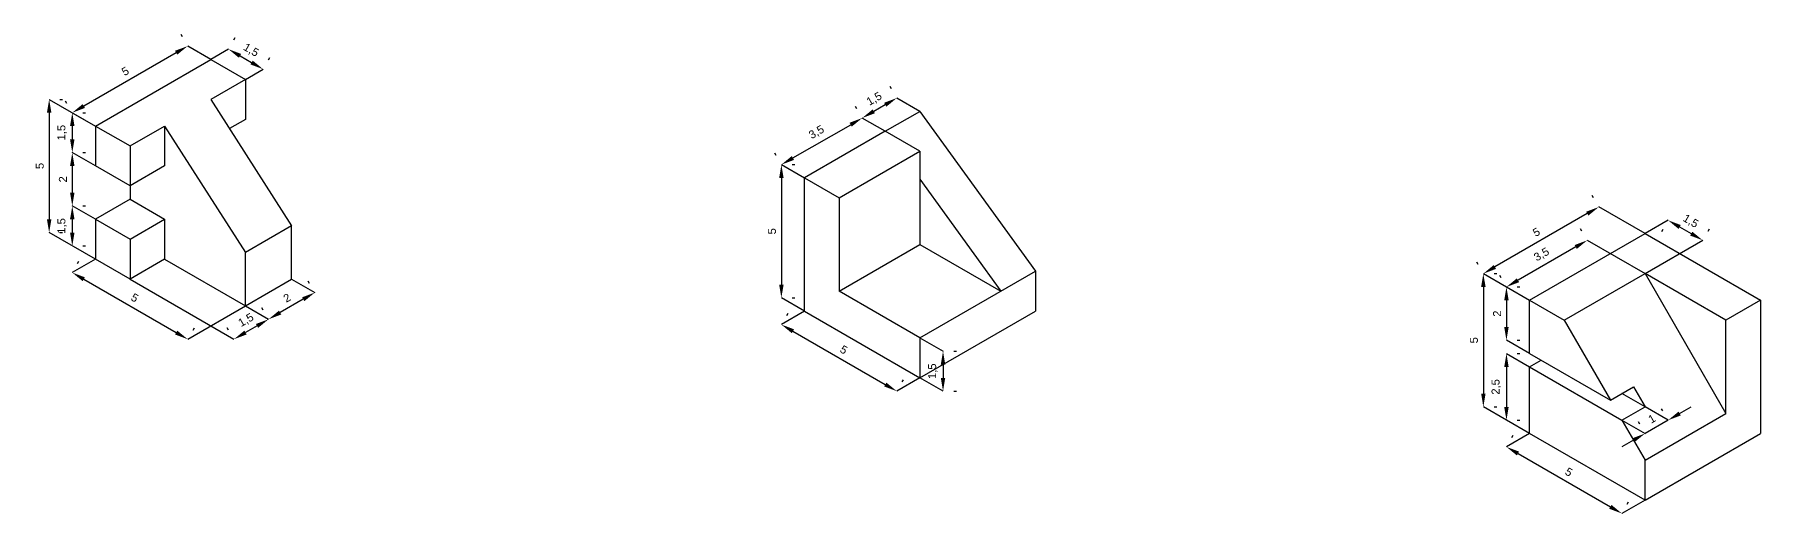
# Model space of a CAD drawing. Header units: centimetres. Extents: x 25 to 599, y 10 to 210.
# Drawn here: x 534 to 598.8, y 167.4 to 185.4 of the extents above; entities that cross this region are included whole.
import ezdxf

# ---------------------------------------------------------------- set-up
doc = ezdxf.new("R2010")
doc.units = ezdxf.units.CM
doc.header["$PDMODE"] = 35
doc.layers.add('Cotas', color=90, linetype='Continuous', lineweight=25)
doc.layers.add('Figura', color=140, linetype='Continuous', lineweight=25)
doc.styles.get("Standard").update_dxf_attribs({"font": 'arial.ttf'})
doc.dimstyles.new('Copy of ISO-25', dxfattribs={"dimtxt": 0.3, "dimasz": 0.5, "dimexe": 0.5, "dimexo": 0.4, "dimgap": 0.2, "dimtad": 1, "dimtxsty": 'Standard', "dimcen": 2.5, "dimadec": 0, "dimazin": 0, "dimtfac": 1, "dimtmove": 0, "dimatfit": 3, "dimfxl": 1, "dimarcsym": 0})

# ---------------------------------------------------------------- blocks, each defined once
blk = doc.blocks.new('*D29')
at = {"layer": 'Cotas', "color": 0, "lineweight": -2, "transparency": 16777216}
for p, q in [((541.517, 185.178), (541.567, 185.265)), ((541.75, 184.582), (542.183, 184.332)), ((542.816, 184.428), (542.866, 184.515))]:
    blk.add_line(p, q, dxfattribs=at)
at = {"layer": 'Cotas', "color": 0, "transparency": 16777216}
for points in [[(541.792, 184.654), (541.708, 184.51), (541.317, 184.832)], [(542.225, 184.404), (542.141, 184.26), (542.616, 184.082)]]:
    blk.add_solid(points, dxfattribs=at)
at = {"layer": 'Defpoints', "color": 0, "transparency": 16777216}
for p in [(541.317, 184.832), (542.616, 184.082), (542.616, 184.082)]:
    blk.add_point(p, dxfattribs=at)
at = {"layer": 'Cotas', "color": 0, "transparency": 16777216, "insert": (542.157, 184.786), "char_height": 0.3, "attachment_point": 5, "rotation": 330}
blk.add_mtext('1,5', dxfattribs=at)
blk = doc.blocks.new('*D30')
at = {"layer": 'Cotas', "color": 0, "lineweight": -2, "transparency": 16777216}
for p, q in [((539.589, 185.296), (539.539, 185.383)), ((539.356, 184.7), (535.892, 182.7)), ((535.259, 182.796), (535.209, 182.883))]:
    blk.add_line(p, q, dxfattribs=at)
at = {"layer": 'Cotas', "color": 0, "transparency": 16777216}
for points in [[(539.314, 184.772), (539.397, 184.628), (539.789, 184.95)], [(535.85, 182.772), (535.933, 182.628), (535.459, 182.45)]]:
    blk.add_solid(points, dxfattribs=at)
at = {"layer": 'Defpoints', "color": 0, "transparency": 16777216}
for p in [(539.789, 184.95), (535.459, 182.45), (535.459, 182.45)]:
    blk.add_point(p, dxfattribs=at)
at = {"layer": 'Cotas', "color": 0, "transparency": 16777216, "insert": (537.447, 184.005), "char_height": 0.3, "attachment_point": 5, "rotation": 30}
blk.add_mtext('5', dxfattribs=at)
blk = doc.blocks.new('*D32')
at = {"layer": 'Cotas', "color": 0, "lineweight": -2, "transparency": 16777216}
for p, q in [((534.993, 182.95), (535.093, 182.95)), ((534.593, 182.45), (534.593, 178.45)), ((534.993, 177.95), (535.093, 177.95))]:
    blk.add_line(p, q, dxfattribs=at)
at = {"layer": 'Cotas', "color": 0, "transparency": 16777216}
for points in [[(534.509, 182.45), (534.676, 182.45), (534.593, 182.95)], [(534.509, 178.45), (534.676, 178.45), (534.593, 177.95)]]:
    blk.add_solid(points, dxfattribs=at)
at = {"layer": 'Defpoints', "color": 0, "transparency": 16777216}
for p in [(534.593, 182.95), (534.593, 177.95), (534.593, 177.95)]:
    blk.add_point(p, dxfattribs=at)
at = {"layer": 'Cotas', "color": 0, "transparency": 16777216, "insert": (534.24, 180.45), "char_height": 0.3, "attachment_point": 5, "rotation": 90}
blk.add_mtext('5', dxfattribs=at)
blk = doc.blocks.new('*D33')
at = {"layer": 'Cotas', "color": 0, "lineweight": -2, "transparency": 16777216}
for p, q in [((535.859, 180.95), (535.959, 180.95)), ((535.459, 180.45), (535.459, 179.45)), ((535.859, 178.95), (535.959, 178.95))]:
    blk.add_line(p, q, dxfattribs=at)
at = {"layer": 'Cotas', "color": 0, "transparency": 16777216}
for points in [[(535.375, 180.45), (535.542, 180.45), (535.459, 180.95)], [(535.375, 179.45), (535.542, 179.45), (535.459, 178.95)]]:
    blk.add_solid(points, dxfattribs=at)
at = {"layer": 'Defpoints', "color": 0, "transparency": 16777216}
for p in [(535.459, 180.95), (535.459, 178.95), (535.459, 178.95)]:
    blk.add_point(p, dxfattribs=at)
at = {"layer": 'Cotas', "color": 0, "transparency": 16777216, "insert": (535.108, 179.95), "char_height": 0.3, "attachment_point": 5, "rotation": 90}
blk.add_mtext('2', dxfattribs=at)
blk = doc.blocks.new('*D34')
at = {"layer": 'Cotas', "color": 0, "lineweight": -2, "transparency": 16777216}
for p, q in [((535.459, 181.95), (535.459, 181.45)), ((535.859, 182.45), (535.959, 182.45)), ((535.859, 180.95), (535.959, 180.95))]:
    blk.add_line(p, q, dxfattribs=at)
at = {"layer": 'Cotas', "color": 0, "transparency": 16777216}
for points in [[(535.375, 181.95), (535.542, 181.95), (535.459, 182.45)], [(535.375, 181.45), (535.542, 181.45), (535.459, 180.95)]]:
    blk.add_solid(points, dxfattribs=at)
at = {"layer": 'Defpoints', "color": 0, "transparency": 16777216}
for p in [(535.459, 182.45), (535.459, 180.95), (535.459, 180.95)]:
    blk.add_point(p, dxfattribs=at)
at = {"layer": 'Cotas', "color": 0, "transparency": 16777216, "insert": (535.078, 181.7), "char_height": 0.3, "attachment_point": 5, "rotation": 90}
blk.add_mtext('1,5', dxfattribs=at)
blk = doc.blocks.new('*D35')
at = {"layer": 'Cotas', "color": 0, "lineweight": -2, "transparency": 16777216}
for p, q in [((535.859, 178.95), (535.959, 178.95)), ((535.459, 178.45), (535.459, 177.95)), ((535.859, 177.45), (535.959, 177.45))]:
    blk.add_line(p, q, dxfattribs=at)
at = {"layer": 'Cotas', "color": 0, "transparency": 16777216}
for points in [[(535.375, 178.45), (535.542, 178.45), (535.459, 178.95)], [(535.375, 177.95), (535.542, 177.95), (535.459, 177.45)]]:
    blk.add_solid(points, dxfattribs=at)
at = {"layer": 'Defpoints', "color": 0, "transparency": 16777216}
for p in [(535.459, 178.95), (535.459, 177.45), (535.459, 177.45)]:
    blk.add_point(p, dxfattribs=at)
at = {"layer": 'Cotas', "color": 0, "transparency": 16777216, "insert": (535.078, 178.2), "char_height": 0.3, "attachment_point": 5, "rotation": 90}
blk.add_mtext('1,5', dxfattribs=at)
blk = doc.blocks.new('*D36')
at = {"layer": 'Cotas', "color": 0, "lineweight": -2, "transparency": 16777216}
for p, q in [((535.659, 176.796), (535.709, 176.883)), ((535.892, 176.2), (539.356, 174.2)), ((539.989, 174.296), (540.039, 174.383))]:
    blk.add_line(p, q, dxfattribs=at)
at = {"layer": 'Cotas', "color": 0, "transparency": 16777216}
for points in [[(535.933, 176.272), (535.85, 176.128), (535.459, 176.45)], [(539.397, 174.272), (539.314, 174.128), (539.789, 173.95)]]:
    blk.add_solid(points, dxfattribs=at)
at = {"layer": 'Defpoints', "color": 0, "transparency": 16777216}
for p in [(535.459, 176.45), (539.789, 173.95), (539.789, 173.95)]:
    blk.add_point(p, dxfattribs=at)
at = {"layer": 'Cotas', "color": 0, "transparency": 16777216, "insert": (537.8, 175.505), "char_height": 0.3, "attachment_point": 5, "rotation": 330}
blk.add_mtext('5', dxfattribs=at)
blk = doc.blocks.new('*D37')
at = {"layer": 'Cotas', "color": 0, "lineweight": -2, "transparency": 16777216}
for p, q in [((544.352, 176.046), (544.302, 176.133)), ((544.119, 175.45), (543.253, 174.95)), ((542.62, 175.046), (542.57, 175.133))]:
    blk.add_line(p, q, dxfattribs=at)
at = {"layer": 'Cotas', "color": 0, "transparency": 16777216}
for points in [[(544.077, 175.522), (544.161, 175.378), (544.552, 175.7)], [(543.211, 175.022), (543.295, 174.878), (542.82, 174.7)]]:
    blk.add_solid(points, dxfattribs=at)
at = {"layer": 'Defpoints', "color": 0, "transparency": 16777216}
for p in [(544.552, 175.7), (542.82, 174.7), (542.82, 174.7)]:
    blk.add_point(p, dxfattribs=at)
at = {"layer": 'Cotas', "color": 0, "transparency": 16777216, "insert": (543.511, 175.503), "char_height": 0.3, "attachment_point": 5, "rotation": 30}
blk.add_mtext('2', dxfattribs=at)
blk = doc.blocks.new('*D38')
at = {"layer": 'Cotas', "color": 0, "lineweight": -2, "transparency": 16777216}
for p, q in [((542.62, 175.046), (542.57, 175.133)), ((541.321, 174.296), (541.271, 174.383)), ((542.387, 174.45), (541.954, 174.2))]:
    blk.add_line(p, q, dxfattribs=at)
at = {"layer": 'Cotas', "color": 0, "transparency": 16777216}
for points in [[(541.912, 174.272), (541.996, 174.128), (541.521, 173.95)], [(542.345, 174.522), (542.429, 174.378), (542.82, 174.7)]]:
    blk.add_solid(points, dxfattribs=at)
at = {"layer": 'Defpoints', "color": 0, "transparency": 16777216}
for p in [(542.82, 174.7), (541.521, 173.95), (541.521, 173.95)]:
    blk.add_point(p, dxfattribs=at)
at = {"layer": 'Cotas', "color": 0, "transparency": 16777216, "insert": (541.98, 174.654), "char_height": 0.3, "attachment_point": 5, "rotation": 30}
blk.add_mtext('1,5', dxfattribs=at)
blk = doc.blocks.new('*D39')
at = {"layer": 'Cotas', "color": 0, "lineweight": -2, "transparency": 16777216}
for p, q in [((566.181, 183.346), (566.131, 183.433)), ((564.882, 182.596), (564.832, 182.683)), ((565.948, 182.75), (565.515, 182.5))]:
    blk.add_line(p, q, dxfattribs=at)
at = {"layer": 'Cotas', "color": 0, "transparency": 16777216}
for points in [[(565.473, 182.572), (565.556, 182.428), (565.082, 182.25)], [(565.906, 182.822), (565.989, 182.678), (566.381, 183)]]:
    blk.add_solid(points, dxfattribs=at)
at = {"layer": 'Defpoints', "color": 0, "transparency": 16777216}
for p in [(566.381, 183), (565.082, 182.25), (565.082, 182.25)]:
    blk.add_point(p, dxfattribs=at)
at = {"layer": 'Cotas', "color": 0, "transparency": 16777216, "insert": (565.541, 182.954), "char_height": 0.3, "attachment_point": 5, "rotation": 30}
blk.add_mtext('1,5', dxfattribs=at)
blk = doc.blocks.new('*D40')
at = {"layer": 'Cotas', "color": 0, "lineweight": -2, "transparency": 16777216}
for p, q in [((564.882, 182.596), (564.832, 182.683)), ((562.483, 180.75), (564.649, 182)), ((561.85, 180.846), (561.8, 180.933))]:
    blk.add_line(p, q, dxfattribs=at)
at = {"layer": 'Cotas', "color": 0, "transparency": 16777216}
for points in [[(564.607, 182.072), (564.69, 181.928), (565.082, 182.25)], [(562.442, 180.822), (562.525, 180.678), (562.05, 180.5)]]:
    blk.add_solid(points, dxfattribs=at)
at = {"layer": 'Defpoints', "color": 0, "transparency": 16777216}
for p in [(565.082, 182.25), (565.082, 182.25), (562.05, 180.5)]:
    blk.add_point(p, dxfattribs=at)
at = {"layer": 'Cotas', "color": 0, "transparency": 16777216, "insert": (563.376, 181.704), "char_height": 0.3, "attachment_point": 5, "rotation": 30}
blk.add_mtext('3,5', dxfattribs=at)
blk = doc.blocks.new('*D41')
at = {"layer": 'Cotas', "color": 0, "lineweight": -2, "transparency": 16777216}
for p, q in [((562.05, 180), (562.05, 176)), ((562.45, 180.5), (562.55, 180.5)), ((562.45, 175.5), (562.55, 175.5))]:
    blk.add_line(p, q, dxfattribs=at)
at = {"layer": 'Cotas', "color": 0, "transparency": 16777216}
for points in [[(561.967, 180), (562.134, 180), (562.05, 180.5)], [(561.967, 176), (562.134, 176), (562.05, 175.5)]]:
    blk.add_solid(points, dxfattribs=at)
at = {"layer": 'Defpoints', "color": 0, "transparency": 16777216}
for p in [(562.05, 180.5), (562.05, 175.5), (562.05, 175.5)]:
    blk.add_point(p, dxfattribs=at)
at = {"layer": 'Cotas', "color": 0, "transparency": 16777216, "insert": (561.698, 178), "char_height": 0.3, "attachment_point": 5, "rotation": 90}
blk.add_mtext('5', dxfattribs=at)
blk = doc.blocks.new('*D42')
at = {"layer": 'Cotas', "color": 0, "lineweight": -2, "transparency": 16777216}
for p, q in [((562.25, 174.846), (562.3, 174.933)), ((562.483, 174.25), (565.948, 172.25)), ((566.581, 172.346), (566.631, 172.433))]:
    blk.add_line(p, q, dxfattribs=at)
at = {"layer": 'Cotas', "color": 0, "transparency": 16777216}
for points in [[(562.525, 174.322), (562.442, 174.178), (562.05, 174.5)], [(565.989, 172.322), (565.906, 172.178), (566.381, 172)]]:
    blk.add_solid(points, dxfattribs=at)
at = {"layer": 'Defpoints', "color": 0, "transparency": 16777216}
for p in [(562.05, 174.5), (566.381, 172), (566.381, 172)]:
    blk.add_point(p, dxfattribs=at)
at = {"layer": 'Cotas', "color": 0, "transparency": 16777216, "insert": (564.392, 173.555), "char_height": 0.3, "attachment_point": 5, "rotation": 330}
blk.add_mtext('5', dxfattribs=at)
blk = doc.blocks.new('*D43')
at = {"layer": 'Cotas', "color": 0, "lineweight": -2, "transparency": 16777216}
for p, q in [((568.513, 173.5), (568.613, 173.5)), ((568.113, 173), (568.113, 172.5)), ((568.513, 172), (568.613, 172))]:
    blk.add_line(p, q, dxfattribs=at)
at = {"layer": 'Cotas', "color": 0, "transparency": 16777216}
for points in [[(568.029, 173), (568.196, 173), (568.113, 173.5)], [(568.029, 172.5), (568.196, 172.5), (568.113, 172)]]:
    blk.add_solid(points, dxfattribs=at)
at = {"layer": 'Defpoints', "color": 0, "transparency": 16777216}
for p in [(568.113, 173.5), (568.113, 172), (568.113, 172)]:
    blk.add_point(p, dxfattribs=at)
at = {"layer": 'Cotas', "color": 0, "transparency": 16777216, "insert": (567.732, 172.75), "char_height": 0.3, "attachment_point": 5, "rotation": 90}
blk.add_mtext('1,5', dxfattribs=at)
blk = doc.blocks.new('*D44')
at = {"layer": 'Cotas', "color": 0, "lineweight": -2, "transparency": 16777216}
for p, q in [((595.103, 178.066), (595.053, 177.979)), ((595.736, 178.162), (596.169, 177.912)), ((596.802, 178.009), (596.852, 178.095))]:
    blk.add_line(p, q, dxfattribs=at)
at = {"layer": 'Cotas', "color": 0, "transparency": 16777216}
for points in [[(595.777, 178.234), (595.694, 178.09), (595.303, 178.412)], [(596.21, 177.984), (596.127, 177.84), (596.602, 177.662)]]:
    blk.add_solid(points, dxfattribs=at)
at = {"layer": 'Defpoints', "color": 0, "transparency": 16777216}
for p in [(595.303, 178.412), (596.602, 177.662), (596.602, 177.662)]:
    blk.add_point(p, dxfattribs=at)
at = {"layer": 'Cotas', "color": 0, "transparency": 16777216, "insert": (596.142, 178.367), "char_height": 0.3, "attachment_point": 5, "rotation": 330}
blk.add_mtext('1,5', dxfattribs=at)
blk = doc.blocks.new('*D45')
at = {"layer": 'Cotas', "color": 0, "lineweight": -2, "transparency": 16777216}
for p, q in [((592.505, 179.259), (592.455, 179.345)), ((592.272, 178.662), (588.807, 176.662)), ((588.174, 176.759), (588.124, 176.845))]:
    blk.add_line(p, q, dxfattribs=at)
at = {"layer": 'Cotas', "color": 0, "transparency": 16777216}
for points in [[(592.23, 178.734), (592.313, 178.59), (592.705, 178.912)], [(588.766, 176.734), (588.849, 176.59), (588.374, 176.412)]]:
    blk.add_solid(points, dxfattribs=at)
at = {"layer": 'Defpoints', "color": 0, "transparency": 16777216}
for p in [(592.705, 178.912), (588.374, 176.412), (588.374, 176.412)]:
    blk.add_point(p, dxfattribs=at)
at = {"layer": 'Cotas', "color": 0, "transparency": 16777216, "insert": (590.363, 177.968), "char_height": 0.3, "attachment_point": 5, "rotation": 30}
blk.add_mtext('5', dxfattribs=at)
blk = doc.blocks.new('*D46')
at = {"layer": 'Cotas', "color": 0, "lineweight": -2, "transparency": 16777216}
for p, q in [((592.072, 178.009), (592.022, 178.095)), ((591.839, 177.412), (589.674, 176.162)), ((589.041, 176.259), (588.991, 176.345))]:
    blk.add_line(p, q, dxfattribs=at)
at = {"layer": 'Cotas', "color": 0, "transparency": 16777216}
for points in [[(591.797, 177.484), (591.88, 177.34), (592.272, 177.662)], [(589.632, 176.234), (589.715, 176.09), (589.241, 175.912)]]:
    blk.add_solid(points, dxfattribs=at)
at = {"layer": 'Defpoints', "color": 0, "transparency": 16777216}
for p in [(592.272, 177.662), (589.241, 175.912), (589.241, 175.912)]:
    blk.add_point(p, dxfattribs=at)
at = {"layer": 'Cotas', "color": 0, "transparency": 16777216, "insert": (590.566, 177.117), "char_height": 0.3, "attachment_point": 5, "rotation": 30}
blk.add_mtext('3,5', dxfattribs=at)
blk = doc.blocks.new('*D47')
at = {"layer": 'Cotas', "color": 0, "lineweight": -2, "transparency": 16777216}
for p, q in [((588.774, 176.412), (588.874, 176.412)), ((588.374, 175.912), (588.374, 171.912)), ((588.774, 171.412), (588.874, 171.412))]:
    blk.add_line(p, q, dxfattribs=at)
at = {"layer": 'Cotas', "color": 0, "transparency": 16777216}
for points in [[(588.291, 175.912), (588.458, 175.912), (588.374, 176.412)], [(588.291, 171.912), (588.458, 171.912), (588.374, 171.412)]]:
    blk.add_solid(points, dxfattribs=at)
at = {"layer": 'Defpoints', "color": 0, "transparency": 16777216}
for p in [(588.374, 176.412), (588.374, 171.412), (588.374, 171.412)]:
    blk.add_point(p, dxfattribs=at)
at = {"layer": 'Cotas', "color": 0, "transparency": 16777216, "insert": (588.022, 173.912), "char_height": 0.3, "attachment_point": 5, "rotation": 90}
blk.add_mtext('5', dxfattribs=at)
blk = doc.blocks.new('*D48')
at = {"layer": 'Cotas', "color": 0, "lineweight": -2, "transparency": 16777216}
for p, q in [((589.241, 175.412), (589.241, 174.412)), ((589.641, 175.912), (589.741, 175.912)), ((589.641, 173.912), (589.741, 173.912))]:
    blk.add_line(p, q, dxfattribs=at)
at = {"layer": 'Cotas', "color": 0, "transparency": 16777216}
for points in [[(589.157, 175.412), (589.324, 175.412), (589.241, 175.912)], [(589.157, 174.412), (589.324, 174.412), (589.241, 173.912)]]:
    blk.add_solid(points, dxfattribs=at)
at = {"layer": 'Defpoints', "color": 0, "transparency": 16777216}
for p in [(589.241, 175.912), (589.241, 173.912), (589.241, 173.912)]:
    blk.add_point(p, dxfattribs=at)
at = {"layer": 'Cotas', "color": 0, "transparency": 16777216, "insert": (588.89, 174.912), "char_height": 0.3, "attachment_point": 5, "rotation": 90}
blk.add_mtext('2', dxfattribs=at)
blk = doc.blocks.new('*D49')
at = {"layer": 'Cotas', "color": 0, "lineweight": -2, "transparency": 16777216}
for p, q in [((589.241, 172.912), (589.241, 171.412)), ((589.641, 173.412), (589.741, 173.412)), ((589.641, 170.912), (589.741, 170.912))]:
    blk.add_line(p, q, dxfattribs=at)
at = {"layer": 'Cotas', "color": 0, "transparency": 16777216}
for points in [[(589.157, 172.912), (589.324, 172.912), (589.241, 173.412)], [(589.157, 171.412), (589.324, 171.412), (589.241, 170.912)]]:
    blk.add_solid(points, dxfattribs=at)
at = {"layer": 'Defpoints', "color": 0, "transparency": 16777216}
for p in [(589.241, 173.412), (589.241, 170.912), (589.241, 170.912)]:
    blk.add_point(p, dxfattribs=at)
at = {"layer": 'Cotas', "color": 0, "transparency": 16777216, "insert": (588.86, 172.162), "char_height": 0.3, "attachment_point": 5, "rotation": 90}
blk.add_mtext('2,5', dxfattribs=at)
blk = doc.blocks.new('*D50')
at = {"layer": 'Cotas', "color": 0, "lineweight": -2, "transparency": 16777216}
for p, q in [((589.441, 170.259), (589.491, 170.345)), ((589.674, 169.662), (593.138, 167.662)), ((593.771, 167.759), (593.821, 167.845))]:
    blk.add_line(p, q, dxfattribs=at)
at = {"layer": 'Cotas', "color": 0, "transparency": 16777216}
for points in [[(589.715, 169.734), (589.632, 169.59), (589.241, 169.912)], [(593.179, 167.734), (593.096, 167.59), (593.571, 167.412)]]:
    blk.add_solid(points, dxfattribs=at)
at = {"layer": 'Defpoints', "color": 0, "transparency": 16777216}
for p in [(589.241, 169.912), (593.571, 167.412), (593.571, 167.412)]:
    blk.add_point(p, dxfattribs=at)
at = {"layer": 'Cotas', "color": 0, "transparency": 16777216, "insert": (591.582, 168.968), "char_height": 0.3, "attachment_point": 5, "rotation": 330}
blk.add_mtext('5', dxfattribs=at)
blk = doc.blocks.new('*D51')
at = {"layer": 'Cotas', "color": 0, "lineweight": -2, "transparency": 16777216}
for p, q in [((595.303, 170.912), (594.437, 170.412)), ((595.103, 171.259), (595.053, 171.345)), ((595.736, 171.162), (596.169, 171.412)), ((594.237, 170.759), (594.187, 170.845)), ((594.004, 170.162), (593.571, 169.912))]:
    blk.add_line(p, q, dxfattribs=at)
at = {"layer": 'Cotas', "color": 0, "transparency": 16777216}
for points in [[(595.694, 171.234), (595.777, 171.09), (595.303, 170.912)], [(593.962, 170.234), (594.045, 170.09), (594.437, 170.412)]]:
    blk.add_solid(points, dxfattribs=at)
at = {"layer": 'Defpoints', "color": 0, "transparency": 16777216}
for p in [(595.303, 170.912), (594.437, 170.412), (594.437, 170.412)]:
    blk.add_point(p, dxfattribs=at)
at = {"layer": 'Cotas', "color": 0, "transparency": 16777216, "insert": (594.694, 170.966), "char_height": 0.3, "attachment_point": 5, "rotation": 30}
blk.add_mtext('1', dxfattribs=at)

msp = doc.modelspace()

# ---------------------------------------------------------------- linework, layer by layer
at = {"layer": 'Cotas'}
for p, q in [((540.655, 184.45), (539.789, 184.95)), ((541.317, 184.832), (540.655, 184.45)), ((541.954, 183.7), (542.616, 184.082)), ((534.593, 182.95), (536.325, 181.95)), ((567.247, 182.5), (566.381, 183)), ((535.459, 182.45), (536.325, 181.95)), ((565.948, 181.75), (565.082, 182.25)), ((536.325, 180.45), (535.459, 180.95)), ((562.05, 180.5), (562.917, 180)), ((536.325, 178.45), (535.459, 178.95)), ((594.437, 177.912), (592.705, 178.912)), ((595.303, 178.412), (594.437, 177.912)), ((536.325, 176.95), (534.593, 177.95)), ((592.272, 177.662), (594.437, 176.412)), ((594.437, 176.412), (596.602, 177.662)), ((536.325, 176.95), (535.459, 176.45)), ((537.624, 176.2), (541.521, 173.95)), ((543.686, 176.2), (544.552, 175.7)), ((588.374, 176.412), (590.107, 175.412)), ((562.917, 175), (562.05, 175.5)), ((539.789, 173.95), (541.954, 175.2)), ((541.954, 175.2), (542.82, 174.7)), ((562.917, 175), (562.05, 174.5)), ((567.247, 174), (568.113, 173.5)), ((590.107, 173.412), (589.241, 173.912)), ((589.241, 173.412), (590.107, 172.912)), ((567.247, 172.5), (566.381, 172)), ((568.113, 172), (567.247, 172.5)), ((590.107, 170.412), (588.374, 171.412)), ((593.571, 170.912), (594.437, 170.412)), ((595.303, 170.912), (594.437, 171.412)), ((590.107, 170.412), (589.241, 169.912)), ((594.437, 167.912), (593.571, 167.412))]:
    msp.add_line(p, q, dxfattribs=at)
at = {"layer": 'Figura'}
for p, q in [((536.325, 181.95), (540.655, 184.45)), ((540.655, 184.45), (541.954, 183.7)), ((541.954, 183.7), (540.655, 182.95)), ((541.954, 183.7), (541.954, 182.2)), ((540.655, 182.95), (543.686, 178.2)), ((536.325, 181.95), (537.624, 181.2)), ((536.325, 181.95), (536.325, 180.45)), ((537.624, 181.2), (538.923, 181.95)), ((538.923, 181.95), (538.923, 180.45)), ((538.923, 181.95), (541.954, 177.2)), ((541.954, 182.2), (541.354, 181.854)), ((565.948, 181.75), (567.247, 182.5)), ((567.247, 182.5), (571.577, 176.5)), ((565.948, 181.75), (562.917, 180)), ((567.247, 181), (565.948, 181.75)), ((537.624, 181.2), (537.624, 179.7)), ((564.216, 179.25), (567.247, 181)), ((567.247, 181), (567.247, 177.5)), ((537.624, 179.7), (536.325, 180.45)), ((538.923, 180.45), (537.624, 179.7)), ((562.917, 175), (562.917, 180)), ((562.917, 180), (564.216, 179.25)), ((567.247, 179.95), (570.278, 175.75)), ((537.624, 179.7), (537.624, 179.2)), ((537.624, 179.2), (536.325, 178.45)), ((537.624, 179.2), (538.923, 178.45)), ((564.216, 179.25), (564.216, 175.75)), ((536.325, 178.45), (537.624, 177.7)), ((536.325, 178.45), (536.325, 176.95)), ((537.624, 177.7), (538.923, 178.45)), ((538.923, 178.45), (538.923, 176.95)), ((543.686, 178.2), (541.954, 177.2)), ((543.686, 176.2), (543.686, 178.2)), ((537.624, 177.7), (537.624, 176.2)), ((564.216, 175.75), (567.247, 177.5)), ((567.247, 177.5), (570.278, 175.75)), ((590.107, 175.412), (594.437, 177.912)), ((594.437, 177.912), (598.767, 175.412)), ((537.624, 176.2), (536.325, 176.95)), ((538.923, 176.95), (537.624, 176.2)), ((538.923, 176.95), (541.954, 175.2)), ((541.954, 175.2), (541.954, 177.2)), ((541.954, 175.2), (543.686, 176.2)), ((567.247, 174), (571.577, 176.5)), ((571.577, 176.5), (571.577, 175)), ((591.406, 174.662), (594.437, 176.412)), ((597.468, 174.662), (594.437, 176.412)), ((594.437, 176.412), (597.468, 171.162)), ((567.247, 174), (564.216, 175.75)), ((590.107, 175.412), (591.406, 174.662)), ((590.107, 173.412), (590.107, 175.412)), ((598.767, 175.412), (597.468, 174.662)), ((598.767, 175.412), (598.767, 170.412)), ((562.917, 175), (567.247, 172.5)), ((567.247, 172.5), (571.577, 175)), ((591.406, 174.662), (593.138, 171.662)), ((597.468, 171.162), (597.468, 174.662)), ((567.247, 174), (567.247, 172.5)), ((590.107, 173.412), (593.138, 171.662)), ((590.107, 172.912), (590.54, 173.162)), ((590.107, 170.412), (590.107, 172.912)), ((590.107, 172.912), (593.571, 170.912)), ((593.138, 171.662), (594.004, 172.162)), ((594.437, 171.412), (593.571, 171.912)), ((594.004, 172.162), (594.437, 171.412)), ((593.571, 170.912), (594.437, 171.412)), ((593.571, 170.912), (594.437, 169.412)), ((594.437, 169.412), (597.468, 171.162)), ((594.437, 167.912), (590.107, 170.412)), ((594.437, 167.912), (598.767, 170.412)), ((594.437, 167.912), (594.437, 169.412))]:
    msp.add_line(p, q, dxfattribs=at)

# ---------------------------------------------------------------- dimensions: what is measured, and where the dimension line sits
at = {"layer": 'Cotas'}
for p1, p2, picture, middle in [((539.789, 184.95), (535.459, 182.45), '*D30', (537.447, 184.005)), ((541.317, 184.832), (542.616, 184.082), '*D29', (542.157, 184.786)), ((566.381, 183), (565.082, 182.25), '*D39', (565.541, 182.954)), ((562.05, 180.5), (565.082, 182.25), '*D40', (563.376, 181.704)), ((592.705, 178.912), (588.374, 176.412), '*D45', (590.363, 177.968)), ((595.303, 178.412), (596.602, 177.662), '*D44', (596.142, 178.367)), ((592.272, 177.662), (589.241, 175.912), '*D46', (590.566, 177.117)), ((535.459, 176.45), (539.789, 173.95), '*D36', (537.8, 175.505)), ((544.552, 175.7), (542.82, 174.7), '*D37', (543.511, 175.503)), ((588.374, 176.412), (588.374, 171.412), '*D47', (588.022, 173.912)), ((542.82, 174.7), (541.521, 173.95), '*D38', (541.98, 174.654)), ((562.05, 174.5), (566.381, 172), '*D42', (564.392, 173.555)), ((595.303, 170.912), (594.437, 170.412), '*D51', (594.694, 170.966)), ((589.241, 169.912), (593.571, 167.412), '*D50', (591.582, 168.968))]:
    dim = msp.add_aligned_dim(p1=p1, p2=p2, distance=0, dimstyle='Copy of ISO-25', dxfattribs=at)
    dim.commit()
    dim.dimension.update_dxf_attribs({"geometry": picture, "text_midpoint": middle})
for base, p1, p2, picture, middle in [((534.593, 177.95), (534.593, 182.95), (534.593, 177.95), '*D32', (534.24, 180.45)), ((535.459, 180.95), (535.459, 182.45), (535.459, 180.95), '*D34', (535.078, 181.7)), ((535.459, 178.95), (535.459, 180.95), (535.459, 178.95), '*D33', (535.108, 179.95)), ((562.05, 175.5), (562.05, 180.5), (562.05, 175.5), '*D41', (561.698, 178)), ((535.459, 177.45), (535.459, 178.95), (535.459, 177.45), '*D35', (535.078, 178.2)), ((589.241, 173.912), (589.241, 175.912), (589.241, 173.912), '*D48', (588.89, 174.912)), ((568.113, 172), (568.113, 173.5), (568.113, 172), '*D43', (567.732, 172.75)), ((589.241, 170.912), (589.241, 173.412), (589.241, 170.912), '*D49', (588.86, 172.162))]:
    dim = msp.add_linear_dim(base=base, p1=p1, p2=p2, angle=90, dimstyle='Copy of ISO-25', dxfattribs=at)
    dim.commit()
    dim.dimension.update_dxf_attribs({"geometry": picture, "text_midpoint": middle})

doc.saveas('drawing.dxf')
